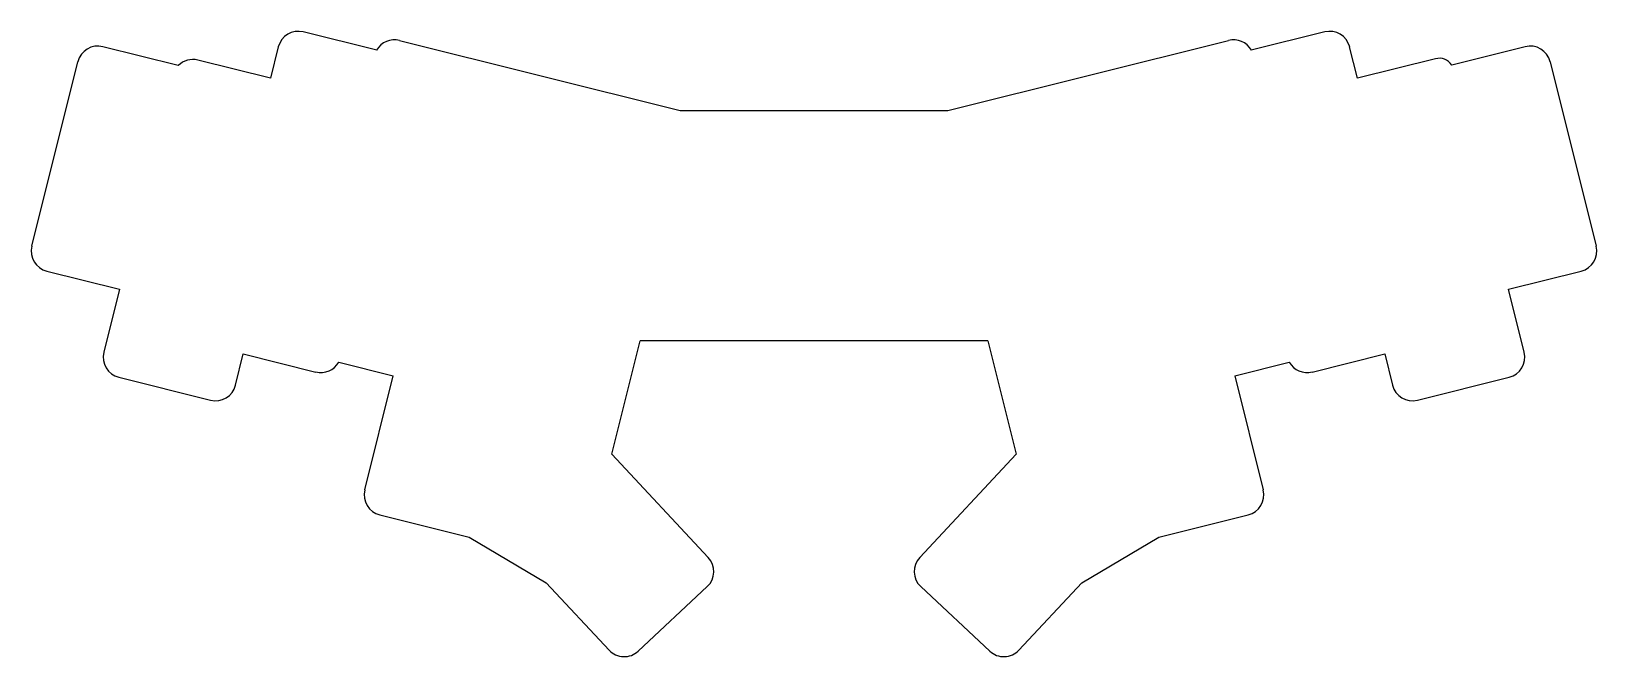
# Model space of a CAD drawing. Header units: millimetres. Extents: x 55 to 366, y -219 to -95.
import ezdxf

# ---------------------------------------------------------------- set-up
doc = ezdxf.new("R2010")
doc.units = ezdxf.units.MM

msp = doc.modelspace()

# ---------------------------------------------------------------- linework, layer by layer
for p, q in [((123.42, -98.79), (108.81, -95.15)), ((312.1, -95.15), (297.5, -98.79)), ((83.94, -101.83), (68.92, -98.09)), ((103.84, -98.14), (102.29, -104.35)), ((127.97, -96.84), (183.8, -110.75)), ((237.12, -110.75), (292.94, -96.84)), ((318.62, -104.35), (317.07, -98.14)), ((352, -98.09), (337.38, -101.73)), ((54.8, -137.75), (63.95, -101.07)), ((102.29, -104.35), (87.84, -100.74)), ((334.15, -100.48), (318.62, -104.35)), ((356.97, -101.07), (366.11, -137.75)), ((183.8, -110.75), (237.12, -110.75)), ((57.79, -142.72), (72.25, -146.32)), ((348.67, -146.32), (363.13, -142.72)), ((72.25, -146.32), (69.13, -158.84)), ((351.79, -158.84), (348.67, -146.32)), ((170.23, -179.08), (175.85, -156.54)), ((245.06, -156.54), (175.85, -156.54)), ((245.06, -156.54), (250.68, -179.08)), ((95.32, -165.37), (96.87, -159.16)), ((96.87, -159.16), (111.33, -162.77)), ((115.89, -160.81), (126.71, -163.51)), ((294.21, -163.51), (305.03, -160.81)), ((309.59, -162.77), (324.05, -159.16)), ((324.05, -159.16), (325.59, -165.37)), ((72.11, -163.81), (90.35, -168.36)), ((121.05, -186.22), (126.71, -163.51)), ((294.21, -163.51), (299.87, -186.22)), ((330.56, -168.36), (348.81, -163.81)), ((170.23, -179.08), (189.42, -199.66)), ((231.5, -199.66), (250.68, -179.08)), ((124.03, -191.19), (141.81, -195.62)), ((279.11, -195.62), (296.89, -191.19)), ((141.81, -195.62), (157.18, -204.67)), ((263.74, -204.67), (279.11, -195.62)), ((157.18, -204.67), (169.67, -218.07)), ((175.47, -218.27), (189.22, -205.45)), ((231.7, -205.45), (245.45, -218.27)), ((251.24, -218.07), (263.74, -204.67))]:
    msp.add_line(p, q)
for centre, radius, start, end in [((107.82, -99.13), 4.1, 76, 166), ((313.1, -99.13), 4.1, 14, 104), ((67.93, -102.06), 4.1, 76, 166), ((126.98, -100.81), 4.1, 76, 150.4373), ((293.94, -100.81), 4.1, 29.5627, 104), ((352.99, -102.06), 4.1, 14, 104), ((86.85, -104.72), 4.1, 76, 135.1898), ((334.87, -103.39), 3, 33.4712, 104), ((58.78, -138.74), 4.1, 166, 256), ((362.14, -138.74), 4.1, 284, 374), ((73.1, -159.83), 4.1, 166, 256), ((347.81, -159.83), 4.1, 284, 374), ((112.32, -158.79), 4.1, 256, 330.4373), ((308.6, -158.79), 4.1, 209.5627, 284), ((91.35, -164.38), 4.1, 256, 346), ((329.57, -164.38), 4.1, 194, 284), ((125.02, -187.21), 4.1, 166, 256), ((295.89, -187.21), 4.1, 284, 374), ((186.42, -202.45), 4.1, 313, 403), ((234.5, -202.45), 4.1, 137, 227), ((172.67, -215.27), 4.1, 223, 313), ((248.25, -215.27), 4.1, 227, 317), ((247.5, -216.08), 3, 227, 227.0286)]:
    msp.add_arc(centre, radius, start, end)

doc.saveas('drawing.dxf')
